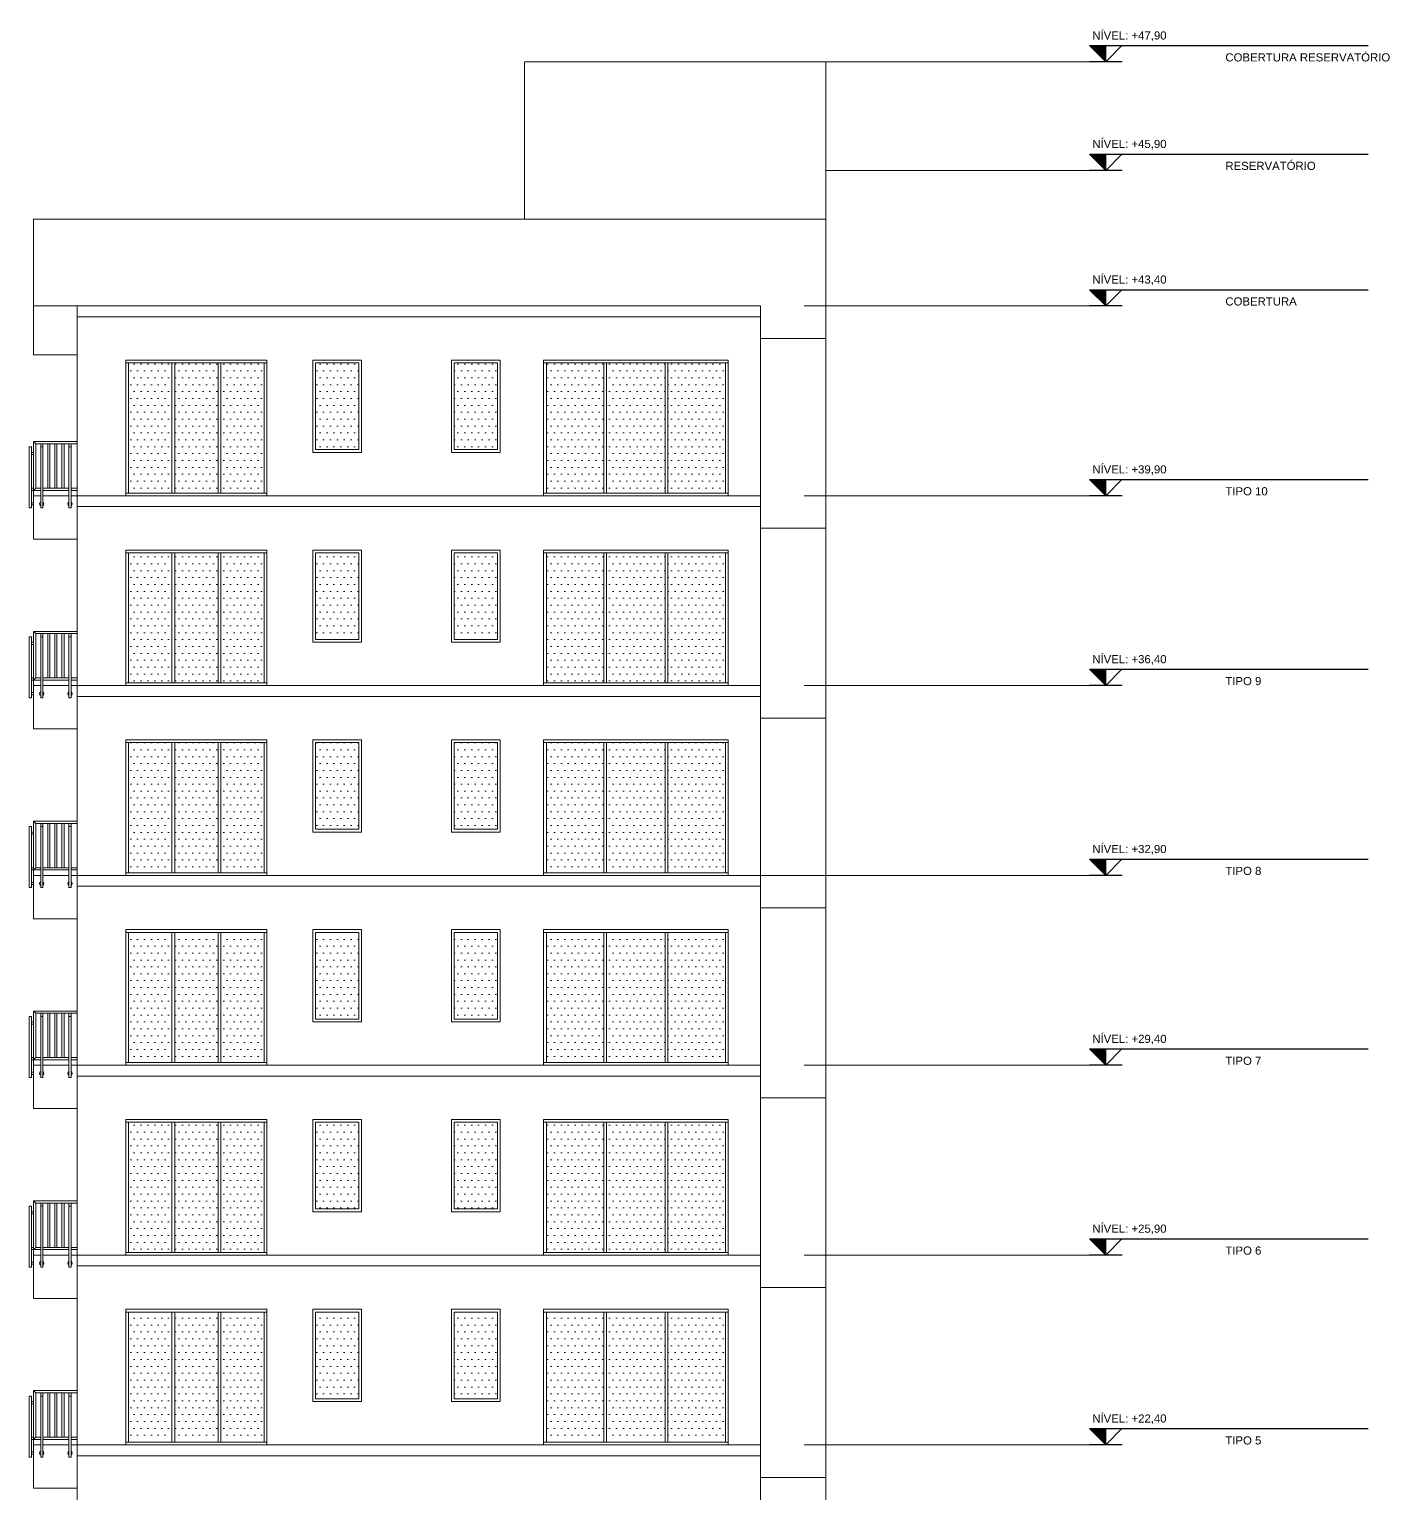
# Model space of a CAD drawing. Header units: millimetres. Extents: x -213 to 151, y -74 to 135.
# Drawn here: x -44.68 to -19.61, y 21.5 to 48.5 of the extents above; entities that cross this region are included whole.
import ezdxf
from ezdxf.enums import TextEntityAlignment as Align

# ---------------------------------------------------------------- set-up
doc = ezdxf.new("R2010")
doc.units = ezdxf.units.MM
doc.header["$LTSCALE"] = 15
doc.layers.add('G', color=8, linetype='Continuous')
doc.layers.add('Text', color=3, linetype='Continuous')
doc.styles.add('DM-TXT-100', font='arial.ttf', dxfattribs={"height": 0.2})
doc.styles.add('PADRAO', font='arial.ttf', dxfattribs={"height": 0.1})
pattern_1 = [(0, (-521.98709, 48.73938), (0.0635, 0.127), [0, -0.127])]
pattern_2 = [(0, (-521.98709, 41.43938), (0.0635, 0.127), [0, -0.127])]

# ---------------------------------------------------------------- blocks, each defined once
blk = doc.blocks.new('SIMBOLO NIVEL CORTE')
blk.add_hatch(color=1).paths.add_polyline_path([(0.3, 0.3), (0, 0.3), (0, 0)])
at = {"color": 1}
for p, q in [((0.301, 0.3), (-4.838, 0.3)), ((0, 0), (0, 0.3)), ((-0.301, 0), (0.301, 0))]:
    blk.add_line(p, q, dxfattribs=at)
blk.add_lwpolyline([(-0.3, 0.3), (0, 0), (0.3, 0.3)], dxfattribs=at)
at = {"layer": 'Text'}
for tag, p, height, style in [('PAVIMENTOXX', (-4.838, 0.412), 0.22, 'PADRAO'), ('PAVIMENTOXXXXX', (-4.838, 0.008), 0.18, 'DM-TXT-100')]:
    blk.add_attdef(tag, p, '', height=height, dxfattribs=dict(at, style=style))
at = {"layer": 'Text', "style": 'DM-TXT-100'}
blk.add_attdef('NIVELXXXXX', text='', height=0.18, dxfattribs=at).set_placement((0.246, 0.412), align=Align.RIGHT)

msp = doc.modelspace()

# ---------------------------------------------------------------- hatches: boundary and pattern name
at = {"linetype": 'Continuous', "lineweight": 13}
h = msp.add_hatch(dxfattribs=at)
h.set_pattern_fill('DOTS', color=153, scale=0.08)
h.set_pattern_definition(pattern_2)
h.paths.add_polyline_path([(-42.055, 42.35), (-42.855, 42.35), (-42.855, 39.95), (-42.055, 39.95)])
h.paths.add_polyline_path([(-41.205, 42.35), (-42.005, 42.35), (-42.005, 39.95), (-41.205, 39.95)])
h.paths.add_polyline_path([(-40.355, 42.35), (-41.155, 42.35), (-41.155, 39.95), (-40.355, 39.95)])
h = msp.add_hatch(dxfattribs=at)
h.set_pattern_fill('DOTS', color=153, scale=0.08)
h.set_pattern_definition(pattern_2)
h.paths.add_polyline_path([(-39.41, 40.75), (-39.41, 42.35), (-38.61, 42.35), (-38.61, 40.75)])
h = msp.add_hatch(dxfattribs=at)
h.set_pattern_fill('DOTS', color=153, scale=0.08)
h.set_pattern_definition(pattern_2)
h.paths.add_polyline_path([(-36.855, 40.75), (-36.855, 42.35), (-36.055, 42.35), (-36.055, 40.75)])
h = msp.add_hatch(dxfattribs=at)
h.set_pattern_fill('DOTS', color=153, scale=0.08)
h.set_pattern_definition(pattern_2)
h.paths.add_polyline_path([(-31.855, 42.35), (-32.913, 42.35), (-32.913, 39.95), (-31.855, 39.95)])
h.paths.add_polyline_path([(-34.096, 42.35), (-35.155, 42.35), (-35.155, 39.95), (-34.096, 39.95)])
h.paths.add_polyline_path([(-32.963, 42.35), (-34.046, 42.35), (-34.046, 39.95), (-32.963, 39.95)])
h = msp.add_hatch(dxfattribs=at)
h.set_pattern_fill('DOTS', color=153, scale=0.08)
h.set_pattern_definition(pattern_2)
h.paths.add_polyline_path([(-42.055, 38.85), (-42.855, 38.85), (-42.855, 36.45), (-42.055, 36.45)])
h.paths.add_polyline_path([(-41.205, 38.85), (-42.005, 38.85), (-42.005, 36.45), (-41.205, 36.45)])
h.paths.add_polyline_path([(-40.355, 38.85), (-41.155, 38.85), (-41.155, 36.45), (-40.355, 36.45)])
h = msp.add_hatch(dxfattribs=at)
h.set_pattern_fill('DOTS', color=153, scale=0.08)
h.set_pattern_definition(pattern_2)
h.paths.add_polyline_path([(-39.41, 37.25), (-39.41, 38.85), (-38.61, 38.85), (-38.61, 37.25)])
h = msp.add_hatch(dxfattribs=at)
h.set_pattern_fill('DOTS', color=153, scale=0.08)
h.set_pattern_definition(pattern_2)
h.paths.add_polyline_path([(-36.855, 37.25), (-36.855, 38.85), (-36.055, 38.85), (-36.055, 37.25)])
h = msp.add_hatch(dxfattribs=at)
h.set_pattern_fill('DOTS', color=153, scale=0.08)
h.set_pattern_definition(pattern_2)
h.paths.add_polyline_path([(-31.855, 38.85), (-32.913, 38.85), (-32.913, 36.45), (-31.855, 36.45)])
h.paths.add_polyline_path([(-34.096, 38.85), (-35.155, 38.85), (-35.155, 36.45), (-34.096, 36.45)])
h.paths.add_polyline_path([(-32.963, 38.85), (-34.046, 38.85), (-34.046, 36.45), (-32.963, 36.45)])
h = msp.add_hatch(dxfattribs=at)
h.set_pattern_fill('DOTS', color=153, scale=0.08)
h.set_pattern_definition(pattern_2)
h.paths.add_polyline_path([(-42.055, 35.35), (-42.855, 35.35), (-42.855, 32.95), (-42.055, 32.95)])
h.paths.add_polyline_path([(-41.205, 35.35), (-42.005, 35.35), (-42.005, 32.95), (-41.205, 32.95)])
h.paths.add_polyline_path([(-40.355, 35.35), (-41.155, 35.35), (-41.155, 32.95), (-40.355, 32.95)])
h = msp.add_hatch(dxfattribs=at)
h.set_pattern_fill('DOTS', color=153, scale=0.08)
h.set_pattern_definition(pattern_2)
h.paths.add_polyline_path([(-39.41, 33.75), (-39.41, 35.35), (-38.61, 35.35), (-38.61, 33.75)])
h = msp.add_hatch(dxfattribs=at)
h.set_pattern_fill('DOTS', color=153, scale=0.08)
h.set_pattern_definition(pattern_2)
h.paths.add_polyline_path([(-36.855, 33.75), (-36.855, 35.35), (-36.055, 35.35), (-36.055, 33.75)])
h = msp.add_hatch(dxfattribs=at)
h.set_pattern_fill('DOTS', color=153, scale=0.08)
h.set_pattern_definition(pattern_2)
h.paths.add_polyline_path([(-31.855, 35.35), (-32.913, 35.35), (-32.913, 32.95), (-31.855, 32.95)])
h.paths.add_polyline_path([(-34.096, 35.35), (-35.155, 35.35), (-35.155, 32.95), (-34.096, 32.95)])
h.paths.add_polyline_path([(-32.963, 35.35), (-34.046, 35.35), (-34.046, 32.95), (-32.963, 32.95)])
h = msp.add_hatch(dxfattribs=at)
h.set_pattern_fill('DOTS', color=153, scale=0.08)
h.set_pattern_definition(pattern_1)
h.paths.add_polyline_path([(-42.055, 31.85), (-42.855, 31.85), (-42.855, 29.45), (-42.055, 29.45)])
h.paths.add_polyline_path([(-41.205, 31.85), (-42.005, 31.85), (-42.005, 29.45), (-41.205, 29.45)])
h.paths.add_polyline_path([(-40.355, 31.85), (-41.155, 31.85), (-41.155, 29.45), (-40.355, 29.45)])
h = msp.add_hatch(dxfattribs=at)
h.set_pattern_fill('DOTS', color=153, scale=0.08)
h.set_pattern_definition(pattern_1)
h.paths.add_polyline_path([(-39.41, 30.25), (-39.41, 31.85), (-38.61, 31.85), (-38.61, 30.25)])
h = msp.add_hatch(dxfattribs=at)
h.set_pattern_fill('DOTS', color=153, scale=0.08)
h.set_pattern_definition(pattern_1)
h.paths.add_polyline_path([(-36.855, 30.25), (-36.855, 31.85), (-36.055, 31.85), (-36.055, 30.25)])
h = msp.add_hatch(dxfattribs=at)
h.set_pattern_fill('DOTS', color=153, scale=0.08)
h.set_pattern_definition(pattern_1)
h.paths.add_polyline_path([(-31.855, 31.85), (-32.913, 31.85), (-32.913, 29.45), (-31.855, 29.45)])
h.paths.add_polyline_path([(-34.096, 31.85), (-35.155, 31.85), (-35.155, 29.45), (-34.096, 29.45)])
h.paths.add_polyline_path([(-32.963, 31.85), (-34.046, 31.85), (-34.046, 29.45), (-32.963, 29.45)])
h = msp.add_hatch(dxfattribs=at)
h.set_pattern_fill('DOTS', color=153, scale=0.08)
h.set_pattern_definition(pattern_1)
h.paths.add_polyline_path([(-42.055, 28.35), (-42.855, 28.35), (-42.855, 25.95), (-42.055, 25.95)])
h.paths.add_polyline_path([(-41.205, 28.35), (-42.005, 28.35), (-42.005, 25.95), (-41.205, 25.95)])
h.paths.add_polyline_path([(-40.355, 28.35), (-41.155, 28.35), (-41.155, 25.95), (-40.355, 25.95)])
h = msp.add_hatch(dxfattribs=at)
h.set_pattern_fill('DOTS', color=153, scale=0.08)
h.set_pattern_definition(pattern_1)
h.paths.add_polyline_path([(-39.41, 26.75), (-39.41, 28.35), (-38.61, 28.35), (-38.61, 26.75)])
h = msp.add_hatch(dxfattribs=at)
h.set_pattern_fill('DOTS', color=153, scale=0.08)
h.set_pattern_definition(pattern_1)
h.paths.add_polyline_path([(-36.855, 26.75), (-36.855, 28.35), (-36.055, 28.35), (-36.055, 26.75)])
h = msp.add_hatch(dxfattribs=at)
h.set_pattern_fill('DOTS', color=153, scale=0.08)
h.set_pattern_definition(pattern_1)
h.paths.add_polyline_path([(-31.855, 28.35), (-32.913, 28.35), (-32.913, 25.95), (-31.855, 25.95)])
h.paths.add_polyline_path([(-34.096, 28.35), (-35.155, 28.35), (-35.155, 25.95), (-34.096, 25.95)])
h.paths.add_polyline_path([(-32.963, 28.35), (-34.046, 28.35), (-34.046, 25.95), (-32.963, 25.95)])
h = msp.add_hatch(dxfattribs=at)
h.set_pattern_fill('DOTS', color=153, scale=0.08)
h.set_pattern_definition(pattern_1)
h.paths.add_polyline_path([(-42.055, 24.85), (-42.855, 24.85), (-42.855, 22.45), (-42.055, 22.45)])
h.paths.add_polyline_path([(-41.205, 24.85), (-42.005, 24.85), (-42.005, 22.45), (-41.205, 22.45)])
h.paths.add_polyline_path([(-40.355, 24.85), (-41.155, 24.85), (-41.155, 22.45), (-40.355, 22.45)])
h = msp.add_hatch(dxfattribs=at)
h.set_pattern_fill('DOTS', color=153, scale=0.08)
h.set_pattern_definition(pattern_1)
h.paths.add_polyline_path([(-39.41, 23.25), (-39.41, 24.85), (-38.61, 24.85), (-38.61, 23.25)])
h = msp.add_hatch(dxfattribs=at)
h.set_pattern_fill('DOTS', color=153, scale=0.08)
h.set_pattern_definition(pattern_1)
h.paths.add_polyline_path([(-36.855, 23.25), (-36.855, 24.85), (-36.055, 24.85), (-36.055, 23.25)])
h = msp.add_hatch(dxfattribs=at)
h.set_pattern_fill('DOTS', color=153, scale=0.08)
h.set_pattern_definition(pattern_1)
h.paths.add_polyline_path([(-31.855, 24.85), (-32.913, 24.85), (-32.913, 22.45), (-31.855, 22.45)])
h.paths.add_polyline_path([(-34.096, 24.85), (-35.155, 24.85), (-35.155, 22.45), (-34.096, 22.45)])
h.paths.add_polyline_path([(-32.963, 24.85), (-34.046, 24.85), (-34.046, 22.45), (-32.963, 22.45)])

# ---------------------------------------------------------------- linework, layer by layer
for p, q in [((-43.805, 43.4), (-44.605, 43.4)), ((-42.905, 39.9), (-42.905, 42.4)), ((-31.805, 42.4), (-35.205, 42.4)), ((-40.305, 42.35), (-42.905, 42.35)), ((-42.855, 42.35), (-42.855, 39.95)), ((-42.055, 39.95), (-42.055, 42.35)), ((-42.005, 39.95), (-42.005, 42.35)), ((-41.205, 39.95), (-41.205, 42.35)), ((-41.155, 39.95), (-41.155, 42.35)), ((-40.355, 39.95), (-40.355, 42.35)), ((-31.805, 42.35), (-35.205, 42.35)), ((-42.905, 39.95), (-40.305, 39.95)), ((-40.305, 39.9), (-42.905, 39.9)), ((-31.805, 39.95), (-35.205, 39.95)), ((-42.905, 36.4), (-42.905, 38.9)), ((-31.805, 38.9), (-35.205, 38.9)), ((-40.305, 38.85), (-42.905, 38.85)), ((-42.855, 38.85), (-42.855, 36.45)), ((-42.055, 36.45), (-42.055, 38.85)), ((-42.005, 36.45), (-42.005, 38.85)), ((-41.205, 36.45), (-41.205, 38.85)), ((-41.155, 36.45), (-41.155, 38.85)), ((-40.355, 36.45), (-40.355, 38.85)), ((-31.805, 38.85), (-35.205, 38.85)), ((-42.905, 36.45), (-40.305, 36.45)), ((-40.305, 36.4), (-42.905, 36.4)), ((-31.805, 36.45), (-35.205, 36.45)), ((-42.905, 32.9), (-42.905, 35.4)), ((-31.805, 35.4), (-35.205, 35.4)), ((-40.305, 35.35), (-42.905, 35.35)), ((-42.855, 35.35), (-42.855, 32.95)), ((-42.055, 32.95), (-42.055, 35.35)), ((-42.005, 32.95), (-42.005, 35.35)), ((-41.205, 32.95), (-41.205, 35.35)), ((-41.155, 32.95), (-41.155, 35.35)), ((-40.355, 32.95), (-40.355, 35.35)), ((-31.805, 35.35), (-35.205, 35.35)), ((-42.905, 32.95), (-40.305, 32.95)), ((-31.805, 32.95), (-35.205, 32.95)), ((-40.305, 32.9), (-42.905, 32.9)), ((-40.305, 32.9), (-42.905, 32.9)), ((-42.905, 29.4), (-42.905, 31.9)), ((-31.805, 31.9), (-35.205, 31.9)), ((-40.305, 31.85), (-42.905, 31.85)), ((-42.855, 31.85), (-42.855, 29.45)), ((-42.055, 29.45), (-42.055, 31.85)), ((-42.005, 29.45), (-42.005, 31.85)), ((-41.205, 29.45), (-41.205, 31.85)), ((-41.155, 29.45), (-41.155, 31.85)), ((-40.355, 29.45), (-40.355, 31.85)), ((-31.805, 31.85), (-35.205, 31.85)), ((-42.905, 29.45), (-40.305, 29.45)), ((-31.805, 29.45), (-35.205, 29.45)), ((-40.305, 29.4), (-42.905, 29.4)), ((-42.905, 25.9), (-42.905, 28.4)), ((-31.805, 28.4), (-35.205, 28.4)), ((-40.305, 28.35), (-42.905, 28.35)), ((-42.855, 28.35), (-42.855, 25.95)), ((-42.055, 25.95), (-42.055, 28.35)), ((-42.005, 25.95), (-42.005, 28.35)), ((-41.205, 25.95), (-41.205, 28.35)), ((-41.155, 25.95), (-41.155, 28.35)), ((-40.355, 25.95), (-40.355, 28.35)), ((-31.805, 28.35), (-35.205, 28.35)), ((-42.905, 25.95), (-40.305, 25.95)), ((-31.805, 25.95), (-35.205, 25.95)), ((-40.305, 25.9), (-42.905, 25.9)), ((-42.905, 22.4), (-42.905, 24.9)), ((-40.305, 24.85), (-42.905, 24.85)), ((-42.855, 24.85), (-42.855, 22.45)), ((-42.055, 22.45), (-42.055, 24.85)), ((-42.005, 22.45), (-42.005, 24.85)), ((-41.205, 22.45), (-41.205, 24.85)), ((-41.155, 22.45), (-41.155, 24.85)), ((-40.355, 22.45), (-40.355, 24.85)), ((-31.805, 24.9), (-35.205, 24.9)), ((-31.805, 24.85), (-35.205, 24.85)), ((-42.905, 22.45), (-40.305, 22.45)), ((-31.805, 22.45), (-35.205, 22.45)), ((-40.305, 22.4), (-42.905, 22.4))]:
    msp.add_line(p, q, dxfattribs=at)
for points in [[(-25.147, 47.9), (-30.005, 47.9)], [(-25.147, 45.9), (-30.005, 45.9)], [(-25.147, 43.4), (-30.005, 43.4)], [(-43.805, 39.9), (-43.805, 43.2)], [(-31.205, 39.9), (-31.205, 43.2)], [(-35.205, 39.9), (-35.205, 42.4)], [(-31.805, 39.9), (-31.805, 42.4)], [(-35.155, 39.95), (-35.155, 42.35)], [(-34.096, 42.35), (-34.096, 39.95)], [(-34.046, 42.35), (-34.046, 39.95)], [(-32.963, 42.35), (-32.963, 39.95)], [(-32.913, 42.35), (-32.913, 39.95)], [(-31.855, 39.95), (-31.855, 42.35)], [(-31.205, 39.9), (-43.805, 39.9)], [(-43.805, 39.7), (-31.205, 39.7), (-31.205, 39.9), (-31.205, 39.9)], [(-43.805, 36.4), (-43.805, 39.7)], [(-41.15, 39.9), (-41.46, 39.9)], [(-31.205, 36.4), (-31.205, 39.7)], [(-25.147, 39.9), (-30.005, 39.9)], [(-35.205, 36.4), (-35.205, 38.9)], [(-31.805, 36.4), (-31.805, 38.9)], [(-35.155, 36.45), (-35.155, 38.85)], [(-34.096, 38.85), (-34.096, 36.45)], [(-34.046, 38.85), (-34.046, 36.45)], [(-32.963, 38.85), (-32.963, 36.45)], [(-32.913, 38.85), (-32.913, 36.45)], [(-31.855, 36.45), (-31.855, 38.85)], [(-31.205, 36.4), (-43.805, 36.4)], [(-43.805, 36.2), (-31.205, 36.2), (-31.205, 36.4), (-31.205, 36.4)], [(-43.805, 32.9), (-43.805, 36.2)], [(-41.15, 36.4), (-41.46, 36.4)], [(-31.205, 32.9), (-31.205, 36.2)], [(-25.147, 36.4), (-30.005, 36.4)], [(-35.205, 32.9), (-35.205, 35.4)], [(-31.805, 32.9), (-31.805, 35.4)], [(-35.155, 32.95), (-35.155, 35.35)], [(-34.096, 35.35), (-34.096, 32.95)], [(-34.046, 35.35), (-34.046, 32.95)], [(-32.963, 35.35), (-32.963, 32.95)], [(-32.913, 35.35), (-32.913, 32.95)], [(-31.855, 32.95), (-31.855, 35.35)], [(-31.205, 29.4), (-31.205, 33)], [(-31.205, 32.9), (-43.805, 32.9)], [(-43.805, 32.7), (-31.205, 32.7), (-31.205, 32.9), (-31.205, 32.9)], [(-31.205, 32.9), (-43.805, 32.9)], [(-43.805, 29.4), (-43.805, 32.9)], [(-41.15, 32.9), (-41.46, 32.9)], [(-41.15, 32.9), (-41.46, 32.9)], [(-30.405, 32.9), (-31.205, 32.9)], [(-25.147, 32.9), (-30.005, 32.9)], [(-25.147, 32.9), (-30.005, 32.9)], [(-35.205, 29.4), (-35.205, 31.9)], [(-31.805, 29.4), (-31.805, 31.9)], [(-35.155, 29.45), (-35.155, 31.85)], [(-34.096, 31.85), (-34.096, 29.45)], [(-34.046, 31.85), (-34.046, 29.45)], [(-32.963, 31.85), (-32.963, 29.45)], [(-32.913, 31.85), (-32.913, 29.45)], [(-31.855, 29.45), (-31.855, 31.85)], [(-31.205, 29.4), (-43.805, 29.4)], [(-43.805, 29.2), (-31.205, 29.2), (-31.205, 29.4), (-31.205, 29.4)], [(-43.805, 25.9), (-43.805, 29.2)], [(-41.15, 29.4), (-41.46, 29.4)], [(-31.205, 25.9), (-31.205, 29.2)], [(-25.147, 29.4), (-30.005, 29.4)], [(-35.205, 25.9), (-35.205, 28.4)], [(-31.805, 25.9), (-31.805, 28.4)], [(-35.155, 25.95), (-35.155, 28.35)], [(-34.096, 28.35), (-34.096, 25.95)], [(-34.046, 28.35), (-34.046, 25.95)], [(-32.963, 28.35), (-32.963, 25.95)], [(-32.913, 28.35), (-32.913, 25.95)], [(-31.855, 25.95), (-31.855, 28.35)], [(-31.205, 25.9), (-43.805, 25.9)], [(-43.805, 25.7), (-31.205, 25.7), (-31.205, 25.9), (-31.205, 25.9)], [(-43.805, 22.4), (-43.805, 25.7)], [(-41.15, 25.9), (-41.46, 25.9)], [(-31.205, 22.4), (-31.205, 25.7)], [(-25.147, 25.9), (-30.005, 25.9)], [(-35.205, 22.4), (-35.205, 24.9)], [(-35.155, 22.45), (-35.155, 24.85)], [(-34.096, 24.85), (-34.096, 22.45)], [(-34.046, 24.85), (-34.046, 22.45)], [(-32.963, 24.85), (-32.963, 22.45)], [(-32.913, 24.85), (-32.913, 22.45)], [(-31.855, 22.45), (-31.855, 24.85)], [(-31.805, 22.4), (-31.805, 24.9)], [(-31.205, 22.4), (-43.805, 22.4)], [(-43.805, 22.2), (-31.205, 22.2), (-31.205, 22.4), (-31.205, 22.4)], [(-43.805, 18.9), (-43.805, 22.2)], [(-41.15, 22.4), (-41.46, 22.4)], [(-31.205, 18.9), (-31.205, 22.2)], [(-25.147, 22.4), (-30.005, 22.4)]]:
    msp.add_lwpolyline(points, dxfattribs=at)
at = {"linetype": 'Continuous', "lineweight": 5}
for points in [[(-44.605, 43.4), (-44.605, 42.5), (-43.805, 42.5)], [(-44.685, 40.8), (-44.645, 40.8)], [(-44.605, 40.9), (-43.805, 40.9)], [(-44.605, 40.9), (-44.605, 39.9)], [(-44.605, 40.9), (-44.565, 40.86)], [(-44.565, 40.86), (-43.805, 40.86)], [(-44.565, 40.86), (-44.565, 40.04)], [(-44.475, 40.86), (-44.475, 39.9)], [(-44.475, 39.675), (-44.475, 40.8)], [(-44.475, 40.8), (-44.435, 40.8)], [(-44.435, 40.86), (-44.435, 39.9)], [(-44.435, 39.675), (-44.435, 40.8)], [(-44.345, 40.86), (-44.345, 40.04)], [(-44.305, 40.86), (-44.305, 40.04)], [(-44.215, 40.86), (-44.215, 40.04)], [(-44.175, 40.86), (-44.175, 40.04)], [(-44.085, 40.86), (-44.085, 40.04)], [(-44.045, 40.86), (-44.045, 40.04)], [(-43.955, 40.86), (-43.955, 40.04)], [(-43.955, 39.675), (-43.955, 40.8)], [(-43.955, 40.8), (-43.915, 40.8)], [(-43.915, 40.86), (-43.915, 40.04)], [(-43.915, 39.675), (-43.915, 40.8)], [(-44.645, 40.7), (-44.605, 40.7)], [(-44.645, 40.66), (-44.605, 40.66)], [(-44.605, 40.04), (-44.645, 40.04)], [(-44.605, 40), (-44.645, 40)], [(-44.605, 40), (-44.565, 40.04)], [(-44.605, 40), (-44.475, 40)], [(-44.565, 40.04), (-44.475, 40.04)], [(-44.435, 40.04), (-43.955, 40.04)], [(-44.435, 40), (-43.955, 40)], [(-43.915, 40.04), (-43.805, 40.04)], [(-43.915, 40), (-43.805, 40)], [(-44.605, 39.77), (-44.645, 39.77)], [(-44.605, 39.73), (-44.645, 39.73)], [(-44.605, 39.9), (-44.605, 39.1), (-43.805, 39.1)], [(-44.475, 39.9), (-44.605, 39.9)], [(-43.955, 39.9), (-44.435, 39.9)], [(-43.805, 39.9), (-43.915, 39.9)], [(-43.805, 39.9), (-43.805, 39.9), (-43.805, 39.7)], [(-44.685, 39.675), (-44.645, 39.675)], [(-44.475, 39.675), (-44.435, 39.675)], [(-43.955, 39.675), (-43.915, 39.675)], [(-44.685, 37.3), (-44.645, 37.3)], [(-44.605, 37.4), (-43.805, 37.4)], [(-44.605, 37.4), (-44.605, 36.4)], [(-44.605, 37.4), (-44.565, 37.36)], [(-44.565, 37.36), (-43.805, 37.36)], [(-44.565, 37.36), (-44.565, 36.54)], [(-44.475, 37.36), (-44.475, 36.4)], [(-44.475, 36.175), (-44.475, 37.3)], [(-44.475, 37.3), (-44.435, 37.3)], [(-44.435, 37.36), (-44.435, 36.4)], [(-44.435, 36.175), (-44.435, 37.3)], [(-44.345, 37.36), (-44.345, 36.54)], [(-44.305, 37.36), (-44.305, 36.54)], [(-44.215, 37.36), (-44.215, 36.54)], [(-44.175, 37.36), (-44.175, 36.54)], [(-44.085, 37.36), (-44.085, 36.54)], [(-44.045, 37.36), (-44.045, 36.54)], [(-43.955, 37.36), (-43.955, 36.54)], [(-43.955, 36.175), (-43.955, 37.3)], [(-43.955, 37.3), (-43.915, 37.3)], [(-43.915, 37.36), (-43.915, 36.54)], [(-43.915, 36.175), (-43.915, 37.3)], [(-44.645, 37.2), (-44.605, 37.2)], [(-44.645, 37.16), (-44.605, 37.16)], [(-44.605, 36.54), (-44.645, 36.54)], [(-44.605, 36.5), (-44.645, 36.5)], [(-44.605, 36.5), (-44.565, 36.54)], [(-44.605, 36.5), (-44.475, 36.5)], [(-44.565, 36.54), (-44.475, 36.54)], [(-44.435, 36.54), (-43.955, 36.54)], [(-44.435, 36.5), (-43.955, 36.5)], [(-43.915, 36.54), (-43.805, 36.54)], [(-43.915, 36.5), (-43.805, 36.5)], [(-44.605, 36.27), (-44.645, 36.27)], [(-44.605, 36.23), (-44.645, 36.23)], [(-44.605, 36.4), (-44.605, 35.6), (-43.805, 35.6)], [(-44.475, 36.4), (-44.605, 36.4)], [(-43.955, 36.4), (-44.435, 36.4)], [(-43.805, 36.4), (-43.915, 36.4)], [(-43.805, 36.4), (-43.805, 36.4), (-43.805, 36.2)], [(-44.685, 36.175), (-44.645, 36.175)], [(-44.475, 36.175), (-44.435, 36.175)], [(-43.955, 36.175), (-43.915, 36.175)], [(-44.685, 33.8), (-44.645, 33.8)], [(-44.685, 32.9), (-44.685, 33.8), (-44.645, 33.8), (-44.645, 32.9)], [(-44.605, 33.9), (-43.805, 33.9)], [(-44.605, 33.9), (-44.605, 32.9)], [(-44.605, 33.9), (-44.565, 33.86)], [(-44.565, 33.86), (-43.805, 33.86)], [(-44.565, 33.86), (-44.565, 33.04)], [(-44.475, 33.86), (-44.475, 32.9)], [(-44.475, 32.9), (-44.475, 33.8)], [(-44.475, 33.8), (-44.435, 33.8)], [(-44.435, 33.86), (-44.435, 32.9)], [(-44.435, 32.9), (-44.435, 33.8)], [(-44.345, 33.86), (-44.345, 33.04)], [(-44.305, 33.86), (-44.305, 33.04)], [(-44.215, 33.86), (-44.215, 33.04)], [(-44.175, 33.86), (-44.175, 33.04)], [(-44.085, 33.86), (-44.085, 33.04)], [(-44.045, 33.86), (-44.045, 33.04)], [(-43.955, 33.86), (-43.955, 33.04)], [(-43.955, 32.9), (-43.955, 33.8)], [(-43.955, 33.8), (-43.915, 33.8)], [(-43.915, 33.86), (-43.915, 33.04)], [(-43.915, 32.9), (-43.915, 33.8)], [(-44.645, 33.7), (-44.605, 33.7)], [(-44.645, 33.66), (-44.605, 33.66)], [(-44.605, 33.04), (-44.645, 33.04)], [(-44.605, 33), (-44.645, 33)], [(-44.605, 33), (-44.565, 33.04)], [(-44.605, 33), (-44.475, 33)], [(-44.565, 33.04), (-44.475, 33.04)], [(-44.435, 33.04), (-43.955, 33.04)], [(-44.435, 33), (-43.955, 33)], [(-43.915, 33.04), (-43.805, 33.04)], [(-43.915, 33), (-43.805, 33)], [(-44.645, 32.9), (-44.645, 32.675), (-44.685, 32.675), (-44.685, 32.9)], [(-44.685, 32.675), (-44.645, 32.675)], [(-44.605, 32.77), (-44.645, 32.77)], [(-44.605, 32.73), (-44.645, 32.73)], [(-44.605, 32.9), (-44.605, 32.1), (-43.805, 32.1)], [(-44.475, 32.9), (-44.605, 32.9)], [(-44.475, 32.9), (-44.605, 32.9)], [(-44.475, 32.675), (-44.475, 32.9)], [(-44.475, 32.675), (-44.435, 32.675)], [(-43.955, 32.9), (-44.435, 32.9)], [(-44.435, 32.675), (-44.435, 32.9)], [(-43.955, 32.9), (-44.435, 32.9)], [(-43.955, 32.675), (-43.955, 32.9)], [(-43.955, 32.675), (-43.915, 32.675)], [(-43.805, 32.9), (-43.915, 32.9)], [(-43.915, 32.675), (-43.915, 32.9)], [(-43.805, 32.9), (-43.915, 32.9)], [(-43.805, 32.9), (-43.805, 32.9), (-43.805, 32.7)], [(-44.685, 30.3), (-44.645, 30.3)], [(-44.605, 30.4), (-43.805, 30.4)], [(-44.605, 30.4), (-44.605, 29.4)], [(-44.605, 30.4), (-44.565, 30.36)], [(-44.565, 30.36), (-43.805, 30.36)], [(-44.565, 30.36), (-44.565, 29.54)], [(-44.475, 30.36), (-44.475, 29.4)], [(-44.475, 29.175), (-44.475, 30.3)], [(-44.475, 30.3), (-44.435, 30.3)], [(-44.435, 30.36), (-44.435, 29.4)], [(-44.435, 29.175), (-44.435, 30.3)], [(-44.345, 30.36), (-44.345, 29.54)], [(-44.305, 30.36), (-44.305, 29.54)], [(-44.215, 30.36), (-44.215, 29.54)], [(-44.175, 30.36), (-44.175, 29.54)], [(-44.085, 30.36), (-44.085, 29.54)], [(-44.045, 30.36), (-44.045, 29.54)], [(-43.955, 30.36), (-43.955, 29.54)], [(-43.955, 29.175), (-43.955, 30.3)], [(-43.955, 30.3), (-43.915, 30.3)], [(-43.915, 30.36), (-43.915, 29.54)], [(-43.915, 29.175), (-43.915, 30.3)], [(-44.645, 30.2), (-44.605, 30.2)], [(-44.645, 30.16), (-44.605, 30.16)], [(-44.605, 29.54), (-44.645, 29.54)], [(-44.605, 29.5), (-44.645, 29.5)], [(-44.605, 29.5), (-44.565, 29.54)], [(-44.605, 29.5), (-44.475, 29.5)], [(-44.565, 29.54), (-44.475, 29.54)], [(-44.435, 29.54), (-43.955, 29.54)], [(-44.435, 29.5), (-43.955, 29.5)], [(-43.915, 29.54), (-43.805, 29.54)], [(-43.915, 29.5), (-43.805, 29.5)], [(-44.685, 29.175), (-44.645, 29.175)], [(-44.605, 29.27), (-44.645, 29.27)], [(-44.605, 29.23), (-44.645, 29.23)], [(-44.605, 29.4), (-44.605, 28.6), (-43.805, 28.6)], [(-44.475, 29.4), (-44.605, 29.4)], [(-44.475, 29.175), (-44.435, 29.175)], [(-43.955, 29.4), (-44.435, 29.4)], [(-43.955, 29.175), (-43.915, 29.175)], [(-43.805, 29.4), (-43.915, 29.4)], [(-43.805, 29.4), (-43.805, 29.4), (-43.805, 29.2)], [(-44.685, 26.8), (-44.645, 26.8)], [(-44.605, 26.9), (-43.805, 26.9)], [(-44.605, 26.9), (-44.605, 25.9)], [(-44.605, 26.9), (-44.565, 26.86)], [(-44.565, 26.86), (-43.805, 26.86)], [(-44.565, 26.86), (-44.565, 26.04)], [(-44.475, 26.86), (-44.475, 25.9)], [(-44.475, 25.675), (-44.475, 26.8)], [(-44.475, 26.8), (-44.435, 26.8)], [(-44.435, 26.86), (-44.435, 25.9)], [(-44.435, 25.675), (-44.435, 26.8)], [(-44.345, 26.86), (-44.345, 26.04)], [(-44.305, 26.86), (-44.305, 26.04)], [(-44.215, 26.86), (-44.215, 26.04)], [(-44.175, 26.86), (-44.175, 26.04)], [(-44.085, 26.86), (-44.085, 26.04)], [(-44.045, 26.86), (-44.045, 26.04)], [(-43.955, 26.86), (-43.955, 26.04)], [(-43.955, 25.675), (-43.955, 26.8)], [(-43.955, 26.8), (-43.915, 26.8)], [(-43.915, 26.86), (-43.915, 26.04)], [(-43.915, 25.675), (-43.915, 26.8)], [(-44.645, 26.7), (-44.605, 26.7)], [(-44.645, 26.66), (-44.605, 26.66)], [(-44.605, 26.04), (-44.645, 26.04)], [(-44.605, 26), (-44.645, 26)], [(-44.605, 26), (-44.565, 26.04)], [(-44.605, 26), (-44.475, 26)], [(-44.565, 26.04), (-44.475, 26.04)], [(-44.435, 26.04), (-43.955, 26.04)], [(-44.435, 26), (-43.955, 26)], [(-43.915, 26.04), (-43.805, 26.04)], [(-43.915, 26), (-43.805, 26)], [(-44.685, 25.675), (-44.645, 25.675)], [(-44.605, 25.77), (-44.645, 25.77)], [(-44.605, 25.73), (-44.645, 25.73)], [(-44.605, 25.9), (-44.605, 25.1), (-43.805, 25.1)], [(-44.475, 25.9), (-44.605, 25.9)], [(-44.475, 25.675), (-44.435, 25.675)], [(-43.955, 25.9), (-44.435, 25.9)], [(-43.955, 25.675), (-43.915, 25.675)], [(-43.805, 25.9), (-43.915, 25.9)], [(-43.805, 25.9), (-43.805, 25.9), (-43.805, 25.7)], [(-44.685, 23.3), (-44.645, 23.3)], [(-44.605, 23.4), (-43.805, 23.4)], [(-44.605, 23.4), (-44.605, 22.4)], [(-44.605, 23.4), (-44.565, 23.36)], [(-44.565, 23.36), (-43.805, 23.36)], [(-44.565, 23.36), (-44.565, 22.54)], [(-44.475, 23.36), (-44.475, 22.4)], [(-44.475, 22.175), (-44.475, 23.3)], [(-44.475, 23.3), (-44.435, 23.3)], [(-44.435, 23.36), (-44.435, 22.4)], [(-44.435, 22.175), (-44.435, 23.3)], [(-44.345, 23.36), (-44.345, 22.54)], [(-44.305, 23.36), (-44.305, 22.54)], [(-44.215, 23.36), (-44.215, 22.54)], [(-44.175, 23.36), (-44.175, 22.54)], [(-44.085, 23.36), (-44.085, 22.54)], [(-44.045, 23.36), (-44.045, 22.54)], [(-43.955, 23.36), (-43.955, 22.54)], [(-43.955, 22.175), (-43.955, 23.3)], [(-43.955, 23.3), (-43.915, 23.3)], [(-43.915, 23.36), (-43.915, 22.54)], [(-43.915, 22.175), (-43.915, 23.3)], [(-44.645, 23.2), (-44.605, 23.2)], [(-44.645, 23.16), (-44.605, 23.16)], [(-44.605, 22.54), (-44.645, 22.54)], [(-44.605, 22.5), (-44.645, 22.5)], [(-44.605, 22.5), (-44.565, 22.54)], [(-44.605, 22.5), (-44.475, 22.5)], [(-44.565, 22.54), (-44.475, 22.54)], [(-44.435, 22.54), (-43.955, 22.54)], [(-44.435, 22.5), (-43.955, 22.5)], [(-43.915, 22.54), (-43.805, 22.54)], [(-43.915, 22.5), (-43.805, 22.5)], [(-44.685, 22.175), (-44.645, 22.175)], [(-44.605, 22.27), (-44.645, 22.27)], [(-44.605, 22.23), (-44.645, 22.23)], [(-44.605, 22.4), (-44.605, 21.6), (-43.805, 21.6)], [(-44.475, 22.4), (-44.605, 22.4)], [(-44.475, 22.175), (-44.435, 22.175)], [(-43.955, 22.4), (-44.435, 22.4)], [(-43.955, 22.175), (-43.915, 22.175)], [(-43.805, 22.4), (-43.915, 22.4)], [(-43.805, 22.4), (-43.805, 22.4), (-43.805, 22.2)]]:
    msp.add_lwpolyline(points, dxfattribs=at)
at = {"linetype": 'Continuous', "lineweight": 13}
for points in [[(-43.805, 43.4), (-43.805, 43.4), (-43.805, 43.2), (-43.805, 43.2), (-31.205, 43.2), (-31.205, 43.4), (-31.205, 43.4)], [(-42.905, 39.9), (-40.305, 39.9), (-40.305, 42.4), (-42.905, 42.4)], [(-38.56, 40.7), (-39.46, 40.7), (-39.46, 42.4), (-38.56, 42.4)], [(-36.005, 40.7), (-36.905, 40.7), (-36.905, 42.4), (-36.005, 42.4)], [(-38.61, 40.75), (-39.41, 40.75), (-39.41, 42.35), (-38.61, 42.35)], [(-36.055, 40.75), (-36.855, 40.75), (-36.855, 42.35), (-36.055, 42.35)], [(-42.905, 36.4), (-40.305, 36.4), (-40.305, 38.9), (-42.905, 38.9)], [(-38.56, 37.2), (-39.46, 37.2), (-39.46, 38.9), (-38.56, 38.9)], [(-36.005, 37.2), (-36.905, 37.2), (-36.905, 38.9), (-36.005, 38.9)], [(-38.61, 37.25), (-39.41, 37.25), (-39.41, 38.85), (-38.61, 38.85)], [(-36.055, 37.25), (-36.855, 37.25), (-36.855, 38.85), (-36.055, 38.85)], [(-42.905, 32.9), (-40.305, 32.9), (-40.305, 35.4), (-42.905, 35.4)], [(-38.56, 33.7), (-39.46, 33.7), (-39.46, 35.4), (-38.56, 35.4)], [(-36.005, 33.7), (-36.905, 33.7), (-36.905, 35.4), (-36.005, 35.4)], [(-38.61, 33.75), (-39.41, 33.75), (-39.41, 35.35), (-38.61, 35.35)], [(-36.055, 33.75), (-36.855, 33.75), (-36.855, 35.35), (-36.055, 35.35)], [(-42.905, 29.4), (-40.305, 29.4), (-40.305, 31.9), (-42.905, 31.9)], [(-38.56, 30.2), (-39.46, 30.2), (-39.46, 31.9), (-38.56, 31.9)], [(-36.005, 30.2), (-36.905, 30.2), (-36.905, 31.9), (-36.005, 31.9)], [(-38.61, 30.25), (-39.41, 30.25), (-39.41, 31.85), (-38.61, 31.85)], [(-36.055, 30.25), (-36.855, 30.25), (-36.855, 31.85), (-36.055, 31.85)], [(-42.905, 25.9), (-40.305, 25.9), (-40.305, 28.4), (-42.905, 28.4)], [(-38.56, 26.7), (-39.46, 26.7), (-39.46, 28.4), (-38.56, 28.4)], [(-36.005, 26.7), (-36.905, 26.7), (-36.905, 28.4), (-36.005, 28.4)], [(-38.61, 26.75), (-39.41, 26.75), (-39.41, 28.35), (-38.61, 28.35)], [(-36.055, 26.75), (-36.855, 26.75), (-36.855, 28.35), (-36.055, 28.35)], [(-42.905, 22.4), (-40.305, 22.4), (-40.305, 24.9), (-42.905, 24.9)], [(-38.56, 23.2), (-39.46, 23.2), (-39.46, 24.9), (-38.56, 24.9)], [(-38.61, 23.25), (-39.41, 23.25), (-39.41, 24.85), (-38.61, 24.85)], [(-36.005, 23.2), (-36.905, 23.2), (-36.905, 24.9), (-36.005, 24.9)], [(-36.055, 23.25), (-36.855, 23.25), (-36.855, 24.85), (-36.055, 24.85)]]:
    msp.add_lwpolyline(points, close=True, dxfattribs=at)
at = {"linetype": 'Continuous', "lineweight": 5}
for points in [[(-44.685, 40.8), (-44.645, 40.8), (-44.645, 39.675), (-44.685, 39.675)], [(-43.805, 39.9), (-43.805, 39.9)], [(-44.685, 37.3), (-44.645, 37.3), (-44.645, 36.175), (-44.685, 36.175)], [(-44.685, 30.3), (-44.645, 30.3), (-44.645, 29.175), (-44.685, 29.175)], [(-44.685, 26.8), (-44.645, 26.8), (-44.645, 25.675), (-44.685, 25.675)], [(-44.685, 23.3), (-44.645, 23.3), (-44.645, 22.175), (-44.685, 22.175)]]:
    msp.add_lwpolyline(points, close=True, dxfattribs=at)
for centre, start, end in [((-44.455, 39.75), 120, 240), ((-44.455, 39.75), 300, 60), ((-43.935, 39.75), 120, 240), ((-43.935, 39.75), 300, 60), ((-44.455, 36.25), 120, 240), ((-44.455, 36.25), 300, 60), ((-43.935, 36.25), 120, 240), ((-43.935, 36.25), 300, 60), ((-44.455, 32.75), 120, 240), ((-44.455, 32.75), 300, 60), ((-43.935, 32.75), 120, 240), ((-43.935, 32.75), 300, 60), ((-44.455, 29.25), 120, 240), ((-44.455, 29.25), 300, 60), ((-43.935, 29.25), 120, 240), ((-43.935, 29.25), 300, 60), ((-44.455, 25.75), 120, 240), ((-44.455, 25.75), 300, 60), ((-43.935, 25.75), 120, 240), ((-43.935, 25.75), 300, 60), ((-44.455, 22.25), 120, 240), ((-44.455, 22.25), 300, 60), ((-43.935, 22.25), 120, 240), ((-43.935, 22.25), 300, 60)]:
    msp.add_arc(centre, 0.04, start, end, dxfattribs=at)
at = {"layer": 'G', "lineweight": 0}
for p, q in [((-44.605, 43.4), (-44.605, 45)), ((-44.605, 45), (-30.005, 45)), ((-30.005, 44.6), (-30.005, 43.4)), ((-30.405, 43.4), (-30.005, 43.4)), ((-31.205, 42.8), (-30.005, 42.8)), ((-30.405, 39.9), (-30.005, 39.9)), ((-31.205, 39.3), (-30.005, 39.3)), ((-30.405, 36.4), (-30.005, 36.4)), ((-31.205, 35.8), (-30.005, 35.8)), ((-30.405, 32.9), (-30.005, 32.9)), ((-30.405, 32.9), (-30.005, 32.9)), ((-31.205, 32.3), (-30.005, 32.3)), ((-30.405, 29.4), (-30.005, 29.4)), ((-31.205, 28.8), (-30.005, 28.8)), ((-30.405, 25.9), (-30.005, 25.9)), ((-31.205, 25.3), (-30.005, 25.3)), ((-30.405, 22.4), (-30.005, 22.4)), ((-31.205, 21.8), (-30.005, 21.8))]:
    msp.add_line(p, q, dxfattribs=at)
for points in [[(-35.555, 47.9), (-30.005, 47.9), (-30.005, 43.3)], [(-35.555, 47.9), (-35.555, 45)], [(-30.005, 43.4), (-30.005, 32.9)], [(-30.005, 32.9), (-30.005, 8.4)]]:
    msp.add_lwpolyline(points, dxfattribs=at)

# ---------------------------------------------------------------- block references
at = {"layer": 'Text', "linetype": 'Continuous', "lineweight": 13}
ref = msp.add_blockref('SIMBOLO NIVEL CORTE', (-24.846, 47.9), dxfattribs=dict(at, xscale=-1))
ref.add_attrib('NIVELXXXXX', 'NÍVEL: +47,90', dxfattribs={"layer": '0', "height": 0.15, "style": 'DM-TXT-100'}).set_placement((-23.724, 48.312), align=Align.RIGHT)
ref.add_attrib('PAVIMENTOXXXXX', 'COBERTURA RESERVATÓRIO', (-22.64, 47.908), dxfattribs={"layer": '0', "height": 0.15, "style": 'DM-TXT-100'})
ref = msp.add_blockref('SIMBOLO NIVEL CORTE', (-24.846, 45.9), dxfattribs=dict(at, xscale=-1))
ref.add_attrib('NIVELXXXXX', 'NÍVEL: +45,90', dxfattribs={"layer": '0', "height": 0.15, "style": 'DM-TXT-100'}).set_placement((-23.724, 46.312), align=Align.RIGHT)
ref.add_attrib('PAVIMENTOXXXXX', 'RESERVATÓRIO', (-22.64, 45.908), dxfattribs={"layer": '0', "height": 0.15, "style": 'DM-TXT-100'})
ref = msp.add_blockref('SIMBOLO NIVEL CORTE', (-24.846, 43.4), dxfattribs=dict(at, xscale=-1))
ref.add_attrib('NIVELXXXXX', 'NÍVEL: +43,40', dxfattribs={"layer": '0', "height": 0.15, "style": 'DM-TXT-100'}).set_placement((-23.724, 43.812), align=Align.RIGHT)
ref.add_attrib('PAVIMENTOXXXXX', 'COBERTURA', (-22.64, 43.408), dxfattribs={"layer": '0', "height": 0.15, "style": 'DM-TXT-100'})
ref = msp.add_blockref('SIMBOLO NIVEL CORTE', (-24.846, 39.9), dxfattribs=dict(at, xscale=-1))
ref.add_attrib('NIVELXXXXX', 'NÍVEL: +39,90', dxfattribs={"layer": '0', "height": 0.15, "style": 'DM-TXT-100'}).set_placement((-23.724, 40.312), align=Align.RIGHT)
ref.add_attrib('PAVIMENTOXXXXX', 'TIPO 10', (-22.64, 39.908), dxfattribs={"layer": '0', "height": 0.15, "style": 'DM-TXT-100'})
ref = msp.add_blockref('SIMBOLO NIVEL CORTE', (-24.846, 36.4), dxfattribs=dict(at, xscale=-1))
ref.add_attrib('NIVELXXXXX', 'NÍVEL: +36,40', dxfattribs={"layer": '0', "height": 0.15, "style": 'DM-TXT-100'}).set_placement((-23.724, 36.812), align=Align.RIGHT)
ref.add_attrib('PAVIMENTOXXXXX', 'TIPO 9', (-22.64, 36.408), dxfattribs={"layer": '0', "height": 0.15, "style": 'DM-TXT-100'})
ref = msp.add_blockref('SIMBOLO NIVEL CORTE', (-24.846, 32.9), dxfattribs=dict(at, xscale=-1))
ref.add_attrib('NIVELXXXXX', 'NÍVEL: +32,90', dxfattribs={"layer": '0', "height": 0.15, "style": 'DM-TXT-100'}).set_placement((-23.724, 33.312), align=Align.RIGHT)
ref.add_attrib('PAVIMENTOXXXXX', 'TIPO 8', (-22.64, 32.908), dxfattribs={"layer": '0', "height": 0.15, "style": 'DM-TXT-100'})
ref = msp.add_blockref('SIMBOLO NIVEL CORTE', (-24.846, 29.4), dxfattribs=dict(at, xscale=-1))
ref.add_attrib('NIVELXXXXX', 'NÍVEL: +29,40', dxfattribs={"layer": '0', "height": 0.15, "style": 'DM-TXT-100'}).set_placement((-23.724, 29.812), align=Align.RIGHT)
ref.add_attrib('PAVIMENTOXXXXX', 'TIPO 7', (-22.64, 29.408), dxfattribs={"layer": '0', "height": 0.15, "style": 'DM-TXT-100'})
ref = msp.add_blockref('SIMBOLO NIVEL CORTE', (-24.846, 25.9), dxfattribs=dict(at, xscale=-1))
ref.add_attrib('NIVELXXXXX', 'NÍVEL: +25,90', dxfattribs={"layer": '0', "height": 0.15, "style": 'DM-TXT-100'}).set_placement((-23.724, 26.312), align=Align.RIGHT)
ref.add_attrib('PAVIMENTOXXXXX', 'TIPO 6', (-22.64, 25.908), dxfattribs={"layer": '0', "height": 0.15, "style": 'DM-TXT-100'})
ref = msp.add_blockref('SIMBOLO NIVEL CORTE', (-24.846, 22.4), dxfattribs=dict(at, xscale=-1))
ref.add_attrib('NIVELXXXXX', 'NÍVEL: +22,40', dxfattribs={"layer": '0', "height": 0.15, "style": 'DM-TXT-100'}).set_placement((-23.724, 22.812), align=Align.RIGHT)
ref.add_attrib('PAVIMENTOXXXXX', 'TIPO 5', (-22.64, 22.408), dxfattribs={"layer": '0', "height": 0.15, "style": 'DM-TXT-100'})

doc.saveas('drawing.dxf')
